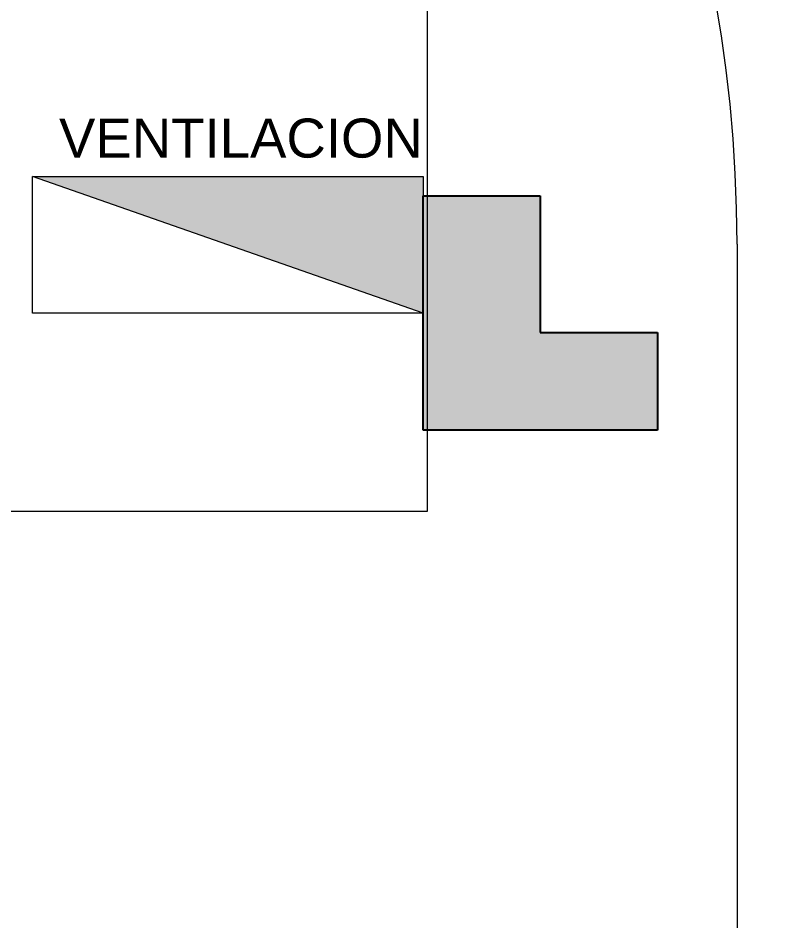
# Model space of a CAD drawing. Header units: metres. Extents: x 42 to 294, y -52 to 32.
# Drawn here: x 149.881 to 151.847, y -8.542 to -6.23 of the extents above; entities that cross this region are included whole.
import ezdxf

# ---------------------------------------------------------------- set-up
doc = ezdxf.new("R2010")
doc.units = ezdxf.units.M
doc.header["$LTSCALE"] = 0.15
doc.layers.get('0').update_dxf_attribs({"lineweight": 20})
doc.layers.add('Hatch', color=8, linetype='Continuous')
doc.layers.add('VENTILACIONES', color=4, linetype='Continuous', lineweight=9)
doc.layers.add('Vista', color=2, linetype='Continuous', lineweight=20)
doc.styles.get("Standard").update_dxf_attribs({"font": 'arial.ttf', "height": 0.15})

msp = doc.modelspace()

# ---------------------------------------------------------------- hatches: boundary and pattern name
at = {"layer": 'Hatch', "ltscale": 0.2}
msp.add_hatch(color=256, dxfattribs=at).paths.add_polyline_path([(150.9177, -7.2856), (151.5177, -7.2856), (151.5177, -7.0356), (151.2177, -7.0356), (151.2177, -6.6856), (150.9177, -6.6856)])
at = {"layer": 'VENTILACIONES'}
h = msp.add_hatch(color=256, dxfattribs=at)
h.paths.add_polyline_path([(150.5738, -6.6356), (149.9177, -6.6356), (150.9177, -6.9856)])
h.paths.add_polyline_path([(150.9177, -6.6356), (150.5738, -6.6356), (150.9177, -6.9856)])

# ---------------------------------------------------------------- linework, layer by layer
at = {"layer": 'Hatch', "ltscale": 0.2}
for p, q in [((150.9177, -7.2856), (150.9177, -6.6856)), ((150.9177, -6.6856), (151.2177, -6.6856)), ((151.2177, -6.6856), (151.2177, -7.0356)), ((151.2177, -7.0356), (151.5177, -7.0356)), ((151.5177, -7.0356), (151.5177, -7.2856)), ((151.5177, -7.2856), (150.9177, -7.2856))]:
    msp.add_line(p, q, dxfattribs=at)
at = {"layer": 'VENTILACIONES'}
for p, q in [((149.9177, -6.9856), (149.9177, -6.6356)), ((149.9177, -6.6356), (150.9177, -6.6356)), ((150.9177, -6.9856), (149.9177, -6.6356)), ((150.9177, -6.6356), (150.9177, -6.9856)), ((150.9177, -6.9856), (149.9177, -6.9856))]:
    msp.add_line(p, q, dxfattribs=at)
at = {"layer": 'Vista', "ltscale": 0.2}
for p, q in [((150.928, -4.9939), (150.928, -7.4939)), ((151.7217, -6.809), (151.7217, -12.4989)), ((150.928, -7.4939), (144.928, -7.4939))]:
    msp.add_line(p, q, dxfattribs=at)
for radius in [6.5, 3.5]:
    msp.add_arc((148.2217, -6.809), radius, 0, 90, dxfattribs=at)

# ---------------------------------------------------------------- texts
at = {"ltscale": 0.1, "insert": (149.9857, -6.4876), "char_height": 0.1, "width": 2.147718, "attachment_point": 1}
msp.add_mtext('VENTILACION', dxfattribs=at)

doc.saveas('drawing.dxf')
